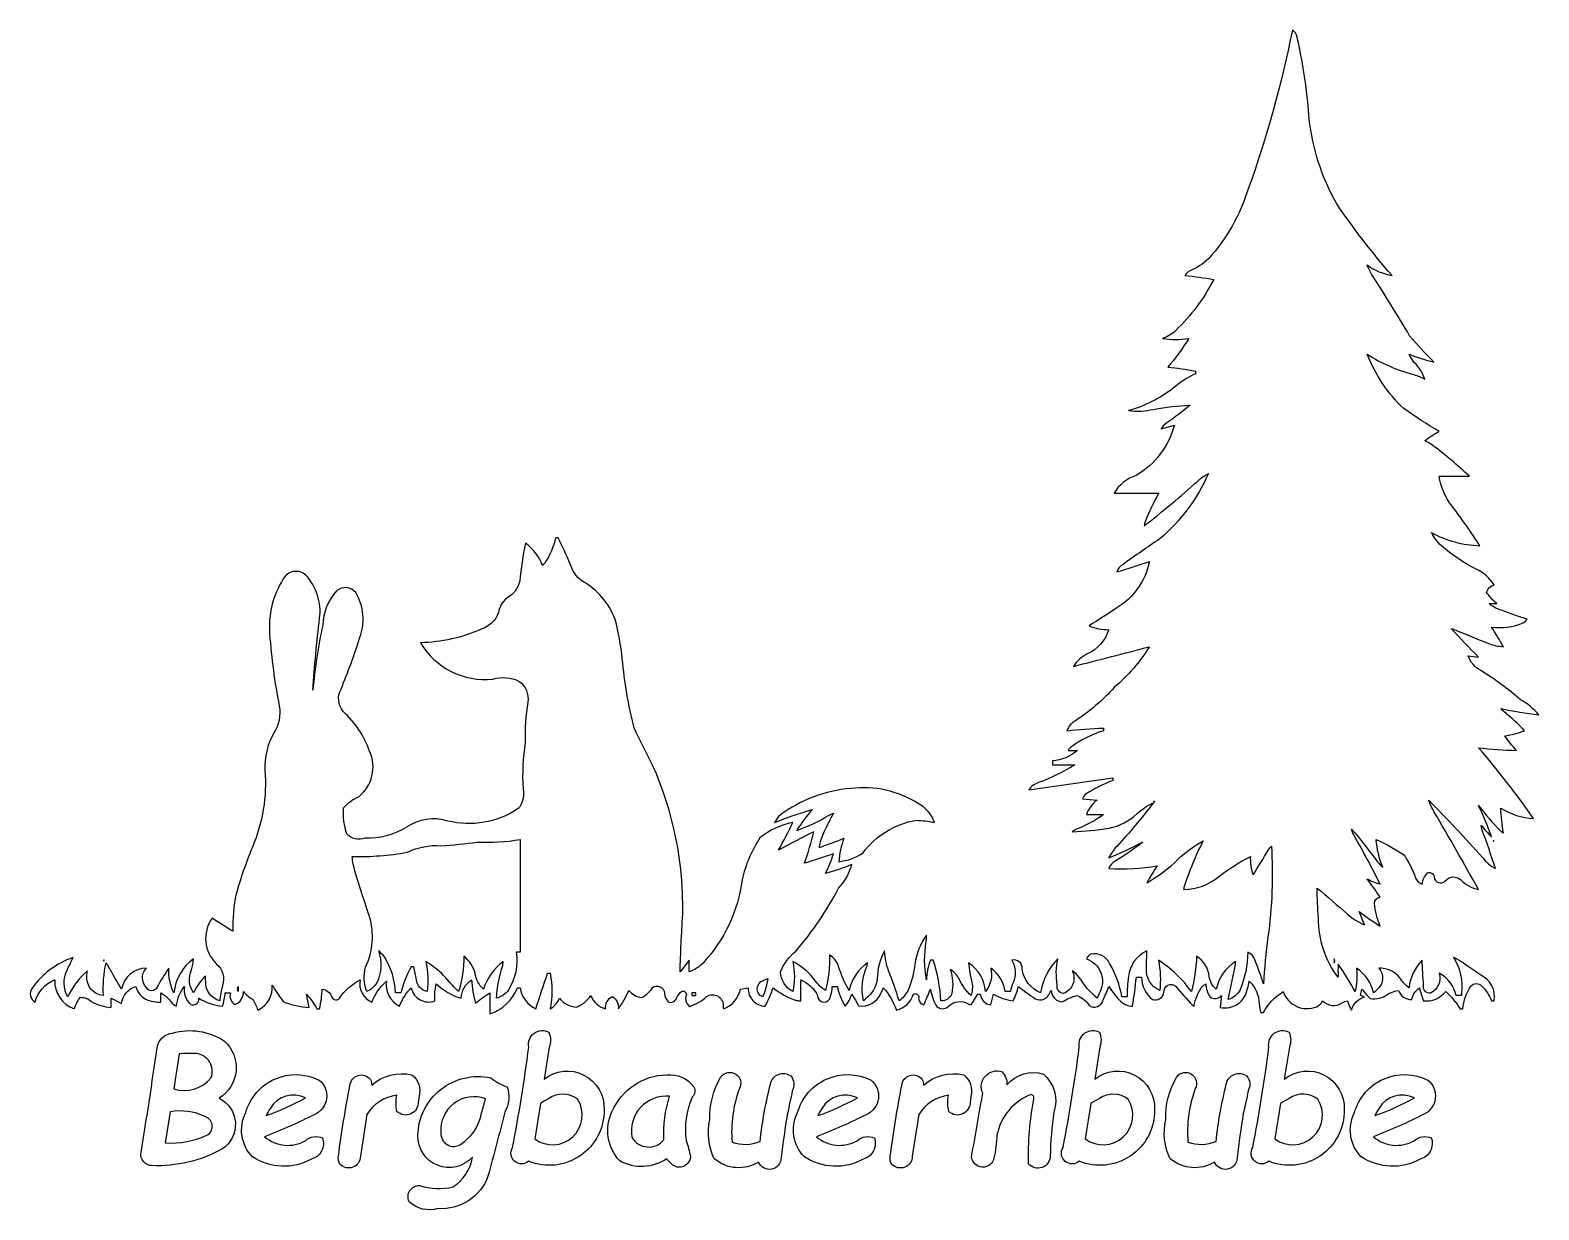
# Model space of a CAD drawing. Header units: millimetres. Extents: x -95 to 100, y -60 to 92.
import ezdxf

# ---------------------------------------------------------------- set-up
doc = ezdxf.new("R2010")
doc.units = ezdxf.units.MM
doc.layers.get('0').update_dxf_attribs({"color": 70})

msp = doc.modelspace()

# ---------------------------------------------------------------- linework, layer by layer
for points in [[(68.11, 92.05, -0.037042), (62.41, 71.55, -0.108906), (57.27, 62.54, -0.092385), (54.9, 61, 0.123262), (54.22, 60.38, -0.014266), (57.95, 59.87, -0.084388), (53.05, 53.29, -0.121265), (51.34, 52.25, 0.070775), (54.73, 52.25, -0.040634), (52.02, 48.53, -0.043741), (55.58, 48.02), (55.58, 47.68, 0.076267), (52.72, 45.83, -0.098551), (46.94, 42.94, 0.08757), (50.21, 43.1, -0.043001), (54.9, 43.62, -0.021857), (51.88, 41.34, 0.124049), (51.17, 40.57), (52.87, 41.08, -0.197424), (47.95, 34.57, 0.184105), (45.08, 32.27), (50.83, 32.27, 0.034579), (49.09, 28.6, 0.038262), (48.97, 28.04, 0.015751), (55.9, 33.85, -0.06143), (57.27, 34.81, -0.111659), (51, 26.39, 0.006817), (46.24, 23.09, 0.175928), (45.42, 22.11, 0.012853), (49.65, 23.47, -0.207075), (45.44, 17.46, -0.01067), (41.86, 15.17, 0.108657), (44.4, 14.66, -0.210169), (41.6, 11.52, 0.126012), (39.83, 9.92, 0.002343), (49.65, 12.46, -0.075545), (45.11, 7.21, -0.066515), (40.09, 2.91, 0.160871), (38.98, 1.62, -0.017625), (43.72, 1.96), (43.72, 1.62, 0.080144), (39.45, -0.53, 0.071483), (39.15, -0.92), (40.34, -0.92, -0.171582), (37.12, -2.27), (37.12, -2.78), (40, -2.78, -0.054367), (35.34, -5.08, 0.173297), (34.07, -6), (44.91, -4.47), (44.91, -4.81, 0.04626), (41.48, -6.53, 0.166289), (41.01, -7.18), (42.88, -7.35, 0.145106), (41.52, -9.21), (43.72, -9.21, -0.066096), (40.33, -11.05, 0.027198), (39.66, -11.42, 0.026307), (44.44, -10.98, 0.135163), (48.04, -9.1, -0.076706), (50.16, -7.69, -0.02547), (45.43, -13.31, 0.074923), (44.4, -14.8, 0.020258), (48.58, -12.86, -0.013884), (48.8, -12.77, -0.025786), (45.23, -15.23, 0.177842), (44.4, -16.16, 0.060222), (50.66, -15.82, 0.014888), (49.31, -18.02, 0.068307), (53.39, -14.93, -0.06263), (56.59, -12.6, 0.042276), (54.11, -18.62, 0.00751), (54.05, -18.87, 0.17968), (58.66, -17.18, -0.045898), (62.69, -14.63, 0.102846), (63.03, -17, 0.01013), (65.01, -13.77, -0.028548), (65.4, -13.28, -0.049557), (64.96, -25.01, 0.022345), (64.38, -31.06, 0.010863), (63.26, -27.9, 0.206106), (62.35, -26.99, -0.095544), (61.35, -31.82, -0.21192), (59.81, -33.09, 0.015471), (60.82, -28.18, 0.20882), (58.28, -31.74, -0.20371), (57.38, -30.12, 0.228329), (55.74, -27.5, -0.050601), (55.07, -32.07, 0.095521), (50.83, -28.01, -0.06734), (51, -31.9, -0.334286), (49.28, -29.04, -0.003748), (49.31, -26.82, 0.272959), (46.95, -30.13, 0.042569), (46.77, -32.75), (46.09, -32.75, 0.090097), (44.51, -28.42, 0.339978), (42.08, -27.22, 0.226361), (41.52, -27.84, -0.456133), (43.24, -32.13, 0.02075), (42.88, -32.92, -0.076207), (40.63, -30.28, 0.094365), (39.66, -29.36, -0.449031), (38.55, -32.31, -0.453606), (37.74, -31.2, -0.08666), (37.8, -27.84, 0.161739), (35.59, -32.24, -0.259806), (33.21, -29.14, 0.537108), (31.87, -28.01, -0.259385), (32.03, -30.92, 0.06337), (31.7, -32.07), (31.02, -32.07, 0.208055), (29.16, -29.03, -0.227457), (28.48, -32.07, 0.236027), (26.28, -28.35, 0.038418), (26.73, -30.91, -0.11843), (26.62, -32.58, -0.095428), (25.07, -30.41, 0.139127), (23.91, -29.2, -0.129534), (24.13, -32.31, -0.331019), (22.72, -33.26, 0.069185), (21.71, -28.01), (21.37, -28.01, 0.089153), (20.86, -30.55, -0.092401), (20.83, -25.54, 0.019334), (20.86, -24.79, 0.130804), (19.36, -28.53, -0.072378), (18.48, -31.87, -0.115608), (17.31, -33.26, 0.023709), (15.95, -29.35, -0.073677), (15.44, -26.82, 0.130332), (14.5, -30.43, -0.19585), (13, -33, 0.00593), (12.73, -33.26, -0.162563), (13.18, -28.69, 0.040114), (13.24, -28.35, 0.194175), (10.87, -31.9, -0.065591), (9.51, -28.81, 0.173503), (8.33, -27.33, -0.075399), (7.82, -31.9, -0.108126), (6.22, -30.32, 0.102137), (3.59, -28.18, -0.104138), (3.59, -32.07, -0.25016), (1.99, -29.53, -0.126571), (4.01, -26.8, 0.057516), (9.5, -18.7, 0.129179), (11.21, -15.65, -0.025611), (7.82, -16.83, 0.026071), (8.84, -14.29, -0.003342), (5.11, -15.48, 0.024852), (6.3, -11.42, 0.001911), (1.73, -13.79, 0.022029), (3.59, -10.23, 0.122098), (-0.66, -12.22, 0.093013), (-2.95, -17.62, -0.15612), (-8, -28.37, -0.111483), (-9.79, -29.53), (-9.79, -28.01), (-10.97, -29.53, -0.009369), (-10.62, -22.13, 0.110712), (-14.52, -2.81, -0.015876), (-16.9, 1.98, -0.038544), (-18.43, 10.9, 0.033574), (-19.35, 15.99, 0.177866), (-23.66, 20.96, -0.164369), (-25.15, 23.12, 0.01582), (-26.72, 26.52), (-27.06, 26.52, -0.094295), (-28.44, 23.25, -0.040578), (-28.75, 22.96, 0.145144), (-30.95, 25.84, 0.030098), (-31.67, 20.91, -0.207693), (-33.34, 18.74, 0.181497), (-34.43, 16.86, -0.234221), (-36.65, 14.72, -0.099116), (-44.5, 12.97, 0.293287), (-35.15, 8.28, -0.188489), (-31.74, 7.99, -0.273079), (-30.63, 5.32, 0.050447), (-30.96, 0.1, 0.058022), (-31.24, -5.9, -0.170862), (-31.66, -8.2, -0.079911), (-31.99, -8.5, -0.209166), (-40.96, -10.04, 0.230361), (-46.29, -10.84, -0.150257), (-51.68, -12.26, -0.316466), (-54, -11.71, -0.097939), (-54.43, -8.35, -0.124758), (-52.46, -6.9, 0.345062), (-51.08, -1.04, 0.127296), (-54.49, 4.1, -0.300446), (-54.76, 7, 0.023511), (-52.33, 13.68, 0.22982), (-52.85, 19.44, 0.429714), (-55.34, 19.66, 0.173511), (-57.13, 15.24, 0.02929), (-58.39, 6.87, -0.013889), (-57.52, 16.14, 0.220517), (-59.31, 21.71, 0.476949), (-62.22, 21.21, 0.162235), (-63.98, 14.08, 0.030462), (-62.74, 4.83, -0.190241), (-63.44, 1.29, 0.146852), (-64.58, -3.48, -0.119268), (-66.2, -13.41, 0.028409), (-68.3, -19.42, 0.060771), (-68.72, -24.28, -0.004085), (-71.42, -22.59, 0.371085), (-70.83, -28.5, -0.306674), (-70.06, -31.27, 0.057927), (-70.41, -33.26, -0.34398), (-72.24, -30.8, -0.020992), (-72.27, -30.04, 0.092228), (-73.8, -32.24, -0.265721), (-74.07, -29.27, 0.0576), (-73.8, -27.84, 0.216895), (-76.34, -32.24, -0.125443), (-77.01, -29.03, 0.020929), (-78.52, -31.49, -0.678276), (-79.91, -31.49, -0.407407), (-79.96, -29.14, 0.026964), (-79.89, -29.03, 0.364404), (-83.11, -31.74, -0.01597), (-84.82, -28.76, 0.03495), (-85.14, -28.35, 0.073446), (-85.48, -32.58, -0.413706), (-87.58, -30.06, -0.04232), (-87.51, -29.36, 0.102427), (-90.05, -32.75, -0.248904), (-90.12, -29.28, -0.006243), (-89.37, -27.67, 0.155147), (-94.66, -31.61, 0.446084), (-94.28, -33.43, -0.241204), (-91.74, -30.55, 0.336235), (-89.2, -34.28, -0.11381), (-88.39, -32.8, -0.209273), (-87, -33.36, 0.091983), (-84.46, -34.11), (-84.46, -32.92), (-83.11, -33.6, -0.296367), (-81.25, -31.4, 0.341019), (-78.88, -33.35, 0.038803), (-78.03, -33.43), (-78.03, -32.24, -0.129797), (-76.65, -33.48, 0.10569), (-76, -33.94, -0.156892), (-74.98, -31.4, 0.278164), (-74.16, -33.71, 0.599148), (-73.12, -32.92, 0.10761), (-70.07, -33.94, 0.077081), (-69.73, -32.24), (-69.05, -32.24, 0.341221), (-68.46, -33.73, 0.321148), (-67.36, -32.07, 0.090768), (-66.18, -33.05, -0.05318), (-65.5, -34.44, 0.317605), (-63.64, -31.23, 0.030744), (-62.23, -33.34, 0.085297), (-58.89, -34.11, 0.027683), (-59.23, -32.41, -0.064537), (-57.88, -34.28), (-57.54, -34.28, 0.053992), (-57.2, -31.74, -0.287939), (-55.93, -32.77, 0.546961), (-54.94, -32.9, -0.13293), (-52.29, -30.55, 0.353628), (-50.77, -33.43, -0.114833), (-48.9, -30.72, 0.318628), (-47.21, -33.94, -0.103783), (-45.69, -31.57, 0.463901), (-42.64, -33.26, -0.061271), (-42.47, -31.06, 0.118005), (-39.25, -32.92, -0.237337), (-37.9, -30.55, 0.052144), (-37.39, -33.6, -0.065624), (-35.53, -32.24), (-35.53, -34.95, 0.221607), (-31.97, -31.57), (-31.63, -31.57, 0.250497), (-29.6, -34.28, -0.003905), (-28.08, -29.7), (-27.74, -29.7, -0.096365), (-27.74, -34.28, 0.171284), (-26.55, -32.92, 0.195019), (-24.36, -34.08, 0.14062), (-22.49, -32.58, 0.243297), (-20.62, -34.28, -0.283141), (-19.72, -32.68, -0.28173), (-18.93, -34.28, 0.054513), (-17.58, -31.9, 0.189736), (-15.92, -32.84, 0.128165), (-14.52, -31.54, -0.610129), (-13, -32.25, 0.16264), (-12.49, -33.38, 0.456684), (-11.43, -32.89, -0.086469), (-10.8, -32.05, -0.604439), (-10.16, -32.49, 0.349073), (-9.73, -33.98, 0.100685), (-7.55, -32.71, -0.633738), (-5.4, -33.99, -0.007394), (-5.38, -34.28, 0.276218), (-3.18, -31.74), (-2.17, -31.57, 0.423325), (0.03, -33.94, 0.032238), (1.05, -31.57, 0.089408), (4.07, -33.21, 0.028549), (4.61, -33.26), (4.61, -30.55, -0.178997), (6.78, -32.55, 0.962836), (8.47, -32.67, 0.079361), (8.67, -31.4), (9.35, -31.4, 0.093964), (10.36, -33.94, 0.101408), (11.21, -32.41, -0.037641), (12.07, -33.91, 0.328851), (14.98, -32.29, 0.038905), (15.27, -31.57, -0.097771), (16.97, -34.44, 0.264517), (19.17, -32.41, -0.795115), (19.81, -32.97, 0.271773), (20.52, -33.77, 0.0011), (21.37, -31.74, 0.103317), (22.19, -33.98, 0.387757), (23.65, -33.99, -0.351167), (26.31, -33.68, 0.04042), (26.62, -33.77), (27.47, -32.41), (27.8, -32.41, 0.345091), (29.16, -33.77), (29.5, -32.41, 0.082208), (32.04, -33.26, 0.056618), (32.72, -31.4, 0.006348), (34.9, -32.99, 0.453827), (36.8, -32.2, -0.006087), (36.95, -31.9, 0.382602), (38.4, -33.39, -0.073157), (40.29, -32.56, -0.163522), (41.87, -33.86, 0.529676), (43.63, -33.19, 0.034968), (44.4, -31.4, 0.054386), (46, -33.4, 0.152925), (47.45, -33.94, 0.020051), (47.96, -30.21), (48.63, -30.21, 0.224639), (50.03, -33.08, 0.480791), (51.52, -32.15, -0.699167), (53.09, -31.41, 0.026181), (55.19, -33.79, 0.038181), (55.41, -33.94, -0.125319), (56.5, -31.39, -0.072079), (56.93, -31.06, 0.135744), (57.47, -32.75, 0.395172), (58.96, -32.58), (58.79, -34.11, 0.428945), (62.31, -31.67, 0.050017), (62.52, -30.72, -0.209056), (63.82, -33.67, 0.047449), (64.04, -34.78), (64.38, -34.78, -0.132272), (66.92, -32.07, 0.431898), (71.26, -34.01, 0.167424), (72, -33.26, 0.356501), (74.54, -33.52, -0.088392), (75.22, -33.26, 0.05417), (75.73, -34.44, -0.243535), (77.42, -32.75, 0.090728), (76.91, -32.58), (77.08, -31.74, 0.019976), (78.15, -32.97, 0.210733), (80.48, -32.36, -0.064355), (81.82, -31.9, 0.329904), (83.52, -33.09, -0.185615), (84.53, -31.57, 0.035624), (85.04, -33.26, 0.249291), (87.92, -32.07, -0.068921), (89.78, -34.28), (90.12, -34.28, -0.125315), (91.17, -31.35, -0.463949), (92.56, -31.34, -0.103545), (93.84, -33.26), (94.18, -33.26, 0.335854), (92.45, -29.93, 0.016019), (89.43, -27.9, 0.035263), (88.93, -27.67, -0.171483), (89.95, -32.28, 0.006642), (89.95, -32.58), (89.27, -32.58, 0.228938), (87.07, -29.7, -0.358566), (85.97, -32.26, -0.520967), (85.05, -31.26, -0.00193), (84.87, -28.01, 0.173092), (83.18, -31.57, -0.1092), (82.01, -30.29, 0.230188), (79.28, -29.03, -0.412358), (79.1, -31.76, -0.040678), (78.6, -32.24, 0.193185), (76.4, -29.03, -0.076877), (76.23, -32.07, 0.020501), (74.03, -28.52, 0.032947), (74.03, -30.21, -0.167743), (71.49, -22.58, -0.021123), (71.32, -18.7, -0.007651), (75.24, -22.08, 0.070793), (77.42, -23.44, 0.023778), (76.74, -21.74, 0.016555), (79.45, -23.61, -0.076603), (78.7, -20.67, -0.36776), (79.45, -19.88, 0.010082), (77.76, -17.51, 0.036351), (79.45, -18.19, 0.014726), (76.17, -12.09, -0.025337), (75.73, -11.08, -0.020513), (79.06, -15.26, 0.03541), (79.79, -15.99, -0.082175), (78.94, -12.43, -0.038832), (82.47, -14.37, -0.078174), (84.03, -17.41, 0.19146), (84.87, -18.19, -0.147267), (85.55, -16.73, -0.522217), (86.41, -17.28, 0.645953), (87.84, -17.77, -0.422173), (89.84, -17.61, 0.153648), (92.15, -18.87, 0.003544), (86.44, -8.88, -0.049095), (85.72, -7.35, -0.011616), (92.72, -14.79, 0.117885), (94.35, -16.16, 0.004825), (92.64, -11.22, -0.024143), (92.49, -10.57, 0.03429), (93.84, -12.09, 0.024495), (92.15, -8.03, 0.035689), (95, -11.32, 0.029895), (95.37, -11.58, -0.031176), (95.03, -8.37, 0.131068), (99.26, -9.72, 0.024865), (92.15, -0.58, 0.023465), (97.06, -0.92, -0.037612), (95.54, 0.95, 0.049141), (98.08, 1.62, 0.046136), (95.4, 4.08, -0.041923), (95.03, 4.5, 0.024298), (99.94, 3.66, 0.097862), (97.58, 5.6, 0.040775), (92.44, 9.39, -0.172924), (90.8, 11.28), (92.15, 11.11, -0.009487), (88.6, 14.83, -0.00565), (93.45, 12.86, 0.070638), (95.37, 12.46, 0.00887), (93.84, 15, 0.134148), (97.82, 15.5, 0.1375), (98.42, 16.02, -0.020187), (94.61, 17.35, -0.094137), (93.51, 18.05), (94.52, 18.05, -0.103114), (93.2, 19.51, -0.279348), (94.18, 20.42, 0.156933), (91.84, 22.45, -0.060298), (87.37, 25.48, -0.083266), (86.06, 27.19, 0.115387), (92.32, 25.5, 0.02096), (88.73, 30.6, -0.124584), (87.07, 34.47), (90.97, 34.47, 0.026145), (86.22, 38.46, 0.043055), (85.21, 39.05, -0.052666), (87.07, 40.23, -0.013237), (82.5, 43.19, -0.107106), (77.76, 50.22, 0.079883), (83.81, 47.58, -0.050543), (85.21, 47, 0.107177), (83.86, 49.15, -0.065729), (83.18, 50.22, 0.037232), (86.39, 49.21, -0.017049), (83.25, 52.6, 0.013365), (78.42, 60.41, -0.04583), (77.76, 61.74, 0.116728), (80.98, 60.38, -0.029849), (73.79, 69.7, -0.099088), (70.28, 80.58, 0.031678), (69.11, 89.33, 0.020933), (68.62, 91.54, 0.16196)], [(12.68, -14.15, -0.197333), (19.52, -9.95, -0.051763), (21.88, -10.23, 0.187969), (19.79, -7.77, 0.173238), (11.07, -5.84, 0.140462), (1.98, -9.26, 0.090088), (1.22, -10.23, -0.020483), (6.13, -8.54, 0.039902), (4.1, -11.25, 0.056956), (8.22, -9.31, -0.024636), (8.84, -9.04, 0.040588), (7.11, -12.75, 0.044476), (6.98, -13.45, 0.021814), (10.19, -12.26, 0.066591), (9.52, -15.31, 0.112056)], [(50.21, -7.58, -3.826312), (50.26, -7.59, -0.176967)], [(-45.69, -28.86, 0.072891), (-47.04, -32.24), (-47.72, -32.24, 0.133431), (-49.16, -27.58, 0.064243), (-49.92, -26.82, -0.19677), (-50.14, -30.93, -0.145303), (-51.44, -32.07, -0.154812), (-51.6, -28.92, 0.184735), (-51.09, -22.32, -0.013567), (-53.2, -15.63, -0.039422), (-53.31, -14.63, 0.046747), (-46.19, -14.08, -0.134953), (-41.85, -13.23, 0.020655), (-37.18, -12.77, 0.050981), (-31.63, -12.43), (-31.63, -26.99), (-32.14, -26.99, -0.18402), (-33.13, -31.84, -0.17347), (-34.68, -32.92, -0.059615), (-33.88, -28.71, 0.036112), (-33.83, -28.18, 0.145245), (-36.37, -31.74, -0.185636), (-37.42, -29.7, 0.165261), (-38.91, -27.5, -0.086863), (-39.59, -32.07, 0.003346), (-41.79, -29.69, 0.039809), (-43.82, -28.18, -0.101953), (-43.65, -32.07, -0.306718), (-45.03, -30.53, 0.0031), (-45.35, -28.86)], [(94.13, -12.66, 3.525015), (94.08, -12.66, 0.209165)], [(-85.37, -28.07, 3.512553), (-85.42, -28.07, 0.208675)], [(73.52, -28.35, 0.274329), (73.52, -27.84)], [(-0.3, -32.75, -0.725957), (-0.2, -30.63, -0.054751), (0.37, -30.38, -0.059467)], [(-68.04, -32.07, -0.265471), (-68.04, -31.4)], [(-70.5, -45.81, -0.58084), (-70.14, -52.4, -0.13466), (-79.19, -54.53, -0.456323), (-80.59, -52.85, 0.006297), (-78.52, -39.32, -0.340412), (-76.51, -37.41, -0.217593), (-69.83, -38.44, -0.500474)], [(-30.54, -53.96, -0.869582), (-32.6, -52.19, 0.014645), (-30.51, -39.24, -0.6382), (-27.9, -37.32, -0.192241), (-27.87, -39.24), (-28.53, -43.35, -0.643362), (-20.78, -47.3, -0.538208)], [(40.57, -53.96, -0.869582), (38.5, -52.19, 0.014645), (40.59, -39.24, -0.6382), (43.2, -37.32, -0.192241), (43.23, -39.24), (42.58, -43.35, -0.643362), (50.32, -47.3, -0.538208)], [(65.06, -53.96, -0.869582), (63, -52.19, 0.014645), (65.08, -39.24, -0.6382), (67.7, -37.32, -0.192241), (67.72, -39.24), (67.07, -43.35, -0.643362), (74.81, -47.3, -0.538208)], [(-73.98, -40.06, 0.019224), (-75.65, -40.08, -0.008794), (-76.37, -44.6, 0.316055), (-71.54, -43.17, 0.566424)], [(-64.63, -50.79, 0.318006), (-59.36, -51.31, -0.302415), (-57.16, -50.96, -0.43712), (-58.58, -53.69, -0.278917), (-66.19, -53.4, -0.321631), (-67.07, -47.69, -0.469997), (-57.58, -43.48, -0.554165), (-58.14, -47.92, -0.025016)], [(-44.79, -46.28, -0.690943), (-47.53, -47.53, -0.108613), (-47.56, -45.44, 0.222007), (-51.42, -47.93), (-52.26, -53.31, -0.689346), (-54.88, -54.34, -0.211524), (-55.09, -53.31, -0.015042), (-53.61, -44.19, -0.683379), (-50.96, -43.4, -0.120267), (-50.8, -44.12, -0.234457), (-45.62, -42.8, -0.309399), (-44.68, -45.56, -0.052215)], [(-12.69, -53.64, -0.285013), (-18.75, -53.92, -0.316087), (-19.72, -47.5, -0.29469), (-12.69, -42.81, -0.267503), (-9.19, -44.34, -0.337236), (-9.4, -45.68, 0.13622), (-10.2, -51.29, -0.046616), (-9.63, -53.38, -0.697818), (-12.24, -54.14, -0.02)], [(2.89, -47.81, 0.009296), (2.08, -53.49, -0.834761), (-0.82, -54.06, -0.328108), (-6.55, -53.64, -0.168055), (-7.12, -48.58, -0.144122), (-5.69, -43.06, -0.933448), (-3.31, -44.59, 0.107254), (-4.26, -51.49, 0.18839), (-0.63, -51.4, -0.034525), (0.7, -44, -0.552722), (3.34, -42.95, -0.302622), (3.52, -44.87, -0.007816), (2.89, -47.83)], [(6.64, -50.79, 0.318006), (11.92, -51.31, -0.302415), (14.12, -50.96, -0.43712), (12.69, -53.69, -0.278917), (5.08, -53.4, -0.321631), (4.2, -47.69, -0.469997), (13.69, -43.48, -0.554165), (13.14, -47.92, -0.025016)], [(26.48, -46.28, -0.690943), (23.74, -47.53, -0.108613), (23.71, -45.44, 0.222007), (19.86, -47.93), (19.02, -53.31, -0.689346), (16.4, -54.34, -0.211524), (16.18, -53.31, -0.015042), (17.66, -44.19, -0.683379), (20.31, -43.4, -0.120267), (20.48, -44.12, -0.234457), (25.66, -42.8, -0.309399), (26.59, -45.56, -0.052215)], [(31.25, -44.09, -0.297942), (35.97, -42.7, -0.296064), (37.32, -47.62, 0.036312), (36.85, -53.31, -0.685837), (34.04, -54.29, -0.052702), (34.72, -45.89, 0.450259), (34.36, -45.35, 0.259715), (29.95, -50.61, -0.038413), (29.57, -53.54, -0.868893), (26.68, -53.4, 0.000906), (28.12, -45.18, -0.656846), (30.62, -42.4, -0.193723)], [(61.77, -47.81, 0.009296), (60.96, -53.49, -0.834761), (58.05, -54.06, -0.328108), (52.33, -53.64, -0.168055), (51.75, -48.58, -0.144122), (53.19, -43.06, -0.933448), (55.57, -44.59, 0.107254), (54.62, -51.49, 0.18839), (58.25, -51.4, -0.034525), (59.58, -44, -0.552722), (62.22, -42.95, -0.302622), (62.4, -44.87, -0.007816), (61.77, -47.83)], [(78.57, -50.79, 0.318006), (83.85, -51.31, -0.302415), (86.05, -50.96, -0.43712), (84.62, -53.69, -0.278917), (77.01, -53.4, -0.321631), (76.13, -47.69, -0.469997), (85.62, -43.48, -0.554165), (85.06, -47.92, -0.025016)], [(-37.8, -53.45, -0.694279), (-44.83, -50.63, -0.473758), (-35.42, -43.2, 0.077888), (-33.3, -44.37, -0.216573), (-33.6, -47.62, -0.003982), (-35.78, -55.9, -0.335244), (-42.25, -60.07, -0.270382), (-45.96, -59.18, -0.572495), (-44.6, -57.1, 0.144575), (-40.31, -57.26, 0.225933)], [(-64.44, -48.06, 0.040437), (-59.34, -45.79, 0.39485), (-63.88, -47.1, 0.034484)], [(-36.08, -45.9, 0.551243), (-41.85, -50.28, 0.621853), (-39.31, -51.78, 0.211257), (-36.61, -47.72, 0.004861)], [(-29.01, -46.52), (-29.74, -51.08, 0.832537), (-24.2, -45.96, 0.328977), (-27.91, -45.86, 0.023903)], [(-12.32, -45.58, 0.498007), (-17.19, -50.87, 0.532087), (-13.07, -51.18, -0.090198)], [(6.84, -48.06, 0.040437), (11.94, -45.79, 0.39485), (7.39, -47.1, 0.034484)], [(42.09, -46.52), (41.36, -51.08, 0.832537), (46.9, -45.96, 0.328977), (43.19, -45.86, 0.023903)], [(66.58, -46.52), (65.85, -51.08, 0.832537), (71.4, -45.96, 0.328977), (67.68, -45.86, 0.023903)], [(78.77, -48.06, 0.040437), (83.87, -45.79, 0.39485), (79.32, -47.1, 0.034484)], [(-76.83, -47.58), (-77.48, -51.6, 0.131263), (-71.9, -50.51, 0.609217), (-72.34, -48.19, 0.156065)]]:
    msp.add_lwpolyline(points, format="xyb", close=True)
msp.add_lwpolyline([(-8.94, -32.58), (-8.94, -32.24), (-9.45, -32.24), (-9.45, -32.58)], close=True)

doc.saveas('drawing.dxf')
